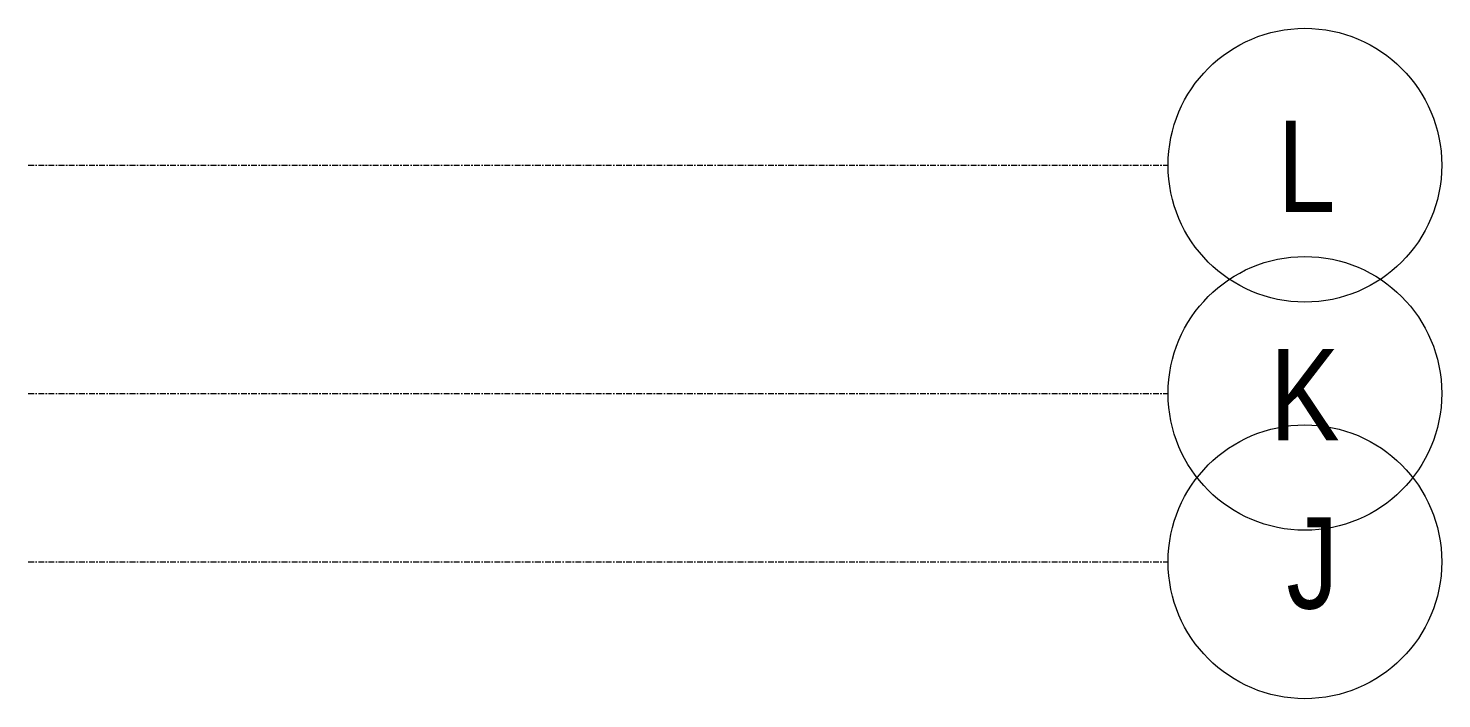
# Model space of a CAD drawing. Header units: centimetres. Extents: x -1762 to 3746, y -261 to 6534.
# Drawn here: x 2291.6 to 2601.6, y 5983.5 to 6130.4 of the extents above; entities that cross this region are included whole.
import ezdxf

# ---------------------------------------------------------------- set-up
doc = ezdxf.new("R2010")
doc.units = ezdxf.units.CM
doc.linetypes.add('Grid Line', pattern=[2.2225, 1.27, -0.3175, 0.3175, -0.3175])
doc.layers.add('S-GRID', color=7, linetype='Continuous', lineweight=9)
doc.layers.add('S-GRID-IDEN', color=7, linetype='Continuous', lineweight=9)
doc.styles.add('Saira Condensed', font='SairaCondensed-Regular.ttf', dxfattribs={"height": 20})

# ---------------------------------------------------------------- blocks, each defined once
blk = doc.blocks.new('Grid - 3mm-1647199-Planta bodega almacenamiento congelados')
at = {"layer": 'S-GRID-IDEN', "color": 253, "true_color": 0xaaaaaa}
blk.add_circle((0, 0), 0.3, dxfattribs=at)

msp = doc.modelspace()

# ---------------------------------------------------------------- linework, layer by layer
at = {"layer": 'S-GRID', "color": 253, "linetype": 'Grid Line', "true_color": 0xaaaaaa}
for p, q in [((2291.58, 6100.44), (2541.58, 6100.44)), ((2291.58, 6050.44), (2541.58, 6050.44)), ((2291.58, 6013.54), (2541.58, 6013.54))]:
    msp.add_line(p, q, dxfattribs=at)

# ---------------------------------------------------------------- block references
at = {"layer": 'S-GRID-IDEN', "color": 253, "true_color": 0xaaaaaa, "xscale": 99.99999999999993, "yscale": 99.99999999999993, "zscale": 99.99999999999993, "rotation": 269.9999999999996}
for p in [(2571.58, 6100.44), (2571.58, 6050.44), (2571.58, 6013.54)]:
    msp.add_blockref('Grid - 3mm-1647199-Planta bodega almacenamiento congelados', p, dxfattribs=at)

# ---------------------------------------------------------------- texts
at = {"layer": 'S-GRID-IDEN', "color": 253, "true_color": 0xaaaaaa, "char_height": 20, "attachment_point": 1, "style": 'Saira Condensed'}
for s, insert, width in [('L', (2565.55, 6110.18), 13.6287), ('K', (2563.9, 6060.18), 17.6371), ('J', (2567.5, 6023.28), 8.8186)]:
    msp.add_mtext(s, dxfattribs=dict(at, insert=insert, width=width))

doc.saveas('drawing.dxf')
